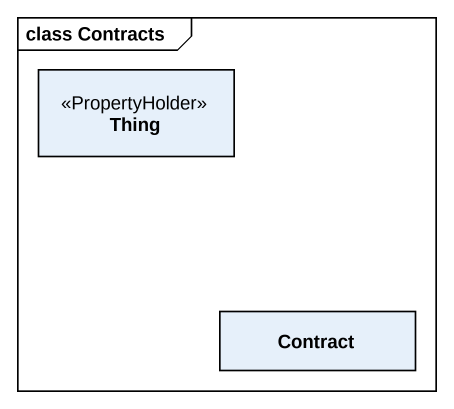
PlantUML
@startuml
mainframe class Contracts
hide circle
hide empty members
class Thing <<PropertyHolder>>
class Contract
@enduml
